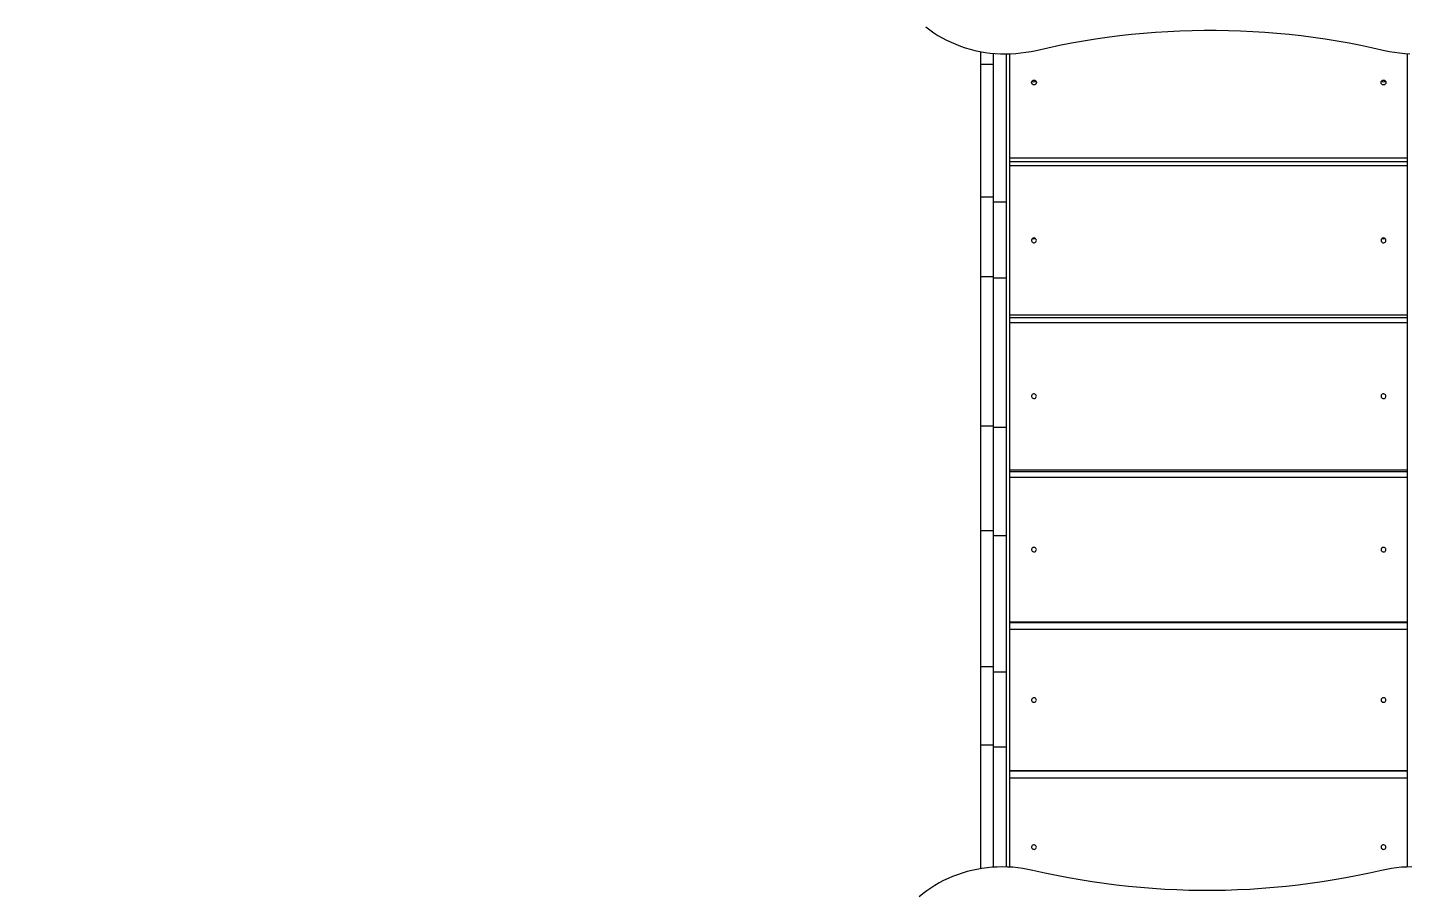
# Model space of a CAD drawing. Header units: millimetres. Extents: x -6398 to 6402, y -5787 to 4580.
# Drawn here: x -576 to 1669, y -572 to 841 of the extents above; entities that cross this region are included whole.
import ezdxf

# ---------------------------------------------------------------- set-up
doc = ezdxf.new("R2010")
doc.units = ezdxf.units.MM
doc.layers.add('DIKOM_РАЗМЕР_ЗОНА', color=7, linetype='Continuous')
doc.layers.add('DIKOM_РАЗМЕР_ОБЪЕКТА', color=7, linetype='Continuous')
doc.styles.add('style1', font='arial.ttf', dxfattribs={"width": 0.8})
doc.dimstyles.new('1-50', dxfattribs={"dimtxt": 300, "dimasz": 200, "dimexe": 100, "dimexo": 0, "dimgap": 100, "dimtad": 1, "dimtxsty": 'style1', "dimcen": 200, "dimclrd": 7, "dimclre": 7, "dimclrt": 7, "dimadec": 1, "dimazin": 2, "dimtfac": 1, "dimtmove": 0, "dimatfit": 2, "dimfxl": 0, "dimlwd": 25, "dimlwe": 18, "dimarcsym": 0})

# ---------------------------------------------------------------- blocks, each defined once
blk = doc.blocks.new('*D11')
at = {"layer": 'Defpoints', "color": 0, "transparency": 16777216}
for p in [(4404.6, 1023.7), (-3518.4, -1364.8), (4404.6, -3858.3)]:
    blk.add_point(p, dxfattribs=at)
at = {"layer": 'DIKOM_РАЗМЕР_ОБЪЕКТА', "color": 7, "lineweight": 18, "transparency": 16777216}
for p, q in [((4404.6, 1023.7), (4404.6, -3958.3)), ((-3518.4, -1364.8), (-3518.4, -3958.3))]:
    blk.add_line(p, q, dxfattribs=at)
at = {"layer": 'DIKOM_РАЗМЕР_ОБЪЕКТА', "color": 7, "lineweight": 25, "transparency": 16777216}
blk.add_line((-3318.4, -3858.3), (4204.6, -3858.3), dxfattribs=at)
at = {"layer": 'DIKOM_РАЗМЕР_ОБЪЕКТА', "color": 7, "transparency": 16777216}
for points in [[(-3318.4, -3824.9), (-3318.4, -3891.6), (-3518.4, -3858.3)], [(4204.6, -3824.9), (4204.6, -3891.6), (4404.6, -3858.3)]]:
    blk.add_solid(points, dxfattribs=at)
at = {"layer": 'DIKOM_РАЗМЕР_ОБЪЕКТА', "color": 7, "transparency": 16777216, "insert": (326.4, -3605.1), "char_height": 300, "attachment_point": 5, "style": 'style1'}
blk.add_mtext('7900', dxfattribs=at)
blk = doc.blocks.new('*D13')
at = {"layer": 'Defpoints', "color": 0, "transparency": 16777216}
for p in [(6402.1, 1335.2), (-5518.4, -1066.4), (6402.1, -5686.9)]:
    blk.add_point(p, dxfattribs=at)
at = {"layer": 'DIKOM_РАЗМЕР_ЗОНА', "color": 7, "lineweight": 18, "transparency": 16777216}
for p, q in [((6402.1, 1335.2), (6402.1, -5786.9)), ((-5518.4, -1066.4), (-5518.4, -5786.9))]:
    blk.add_line(p, q, dxfattribs=at)
at = {"layer": 'DIKOM_РАЗМЕР_ЗОНА', "color": 7, "lineweight": 25, "transparency": 16777216}
blk.add_line((-5318.4, -5686.9), (6202.1, -5686.9), dxfattribs=at)
at = {"layer": 'DIKOM_РАЗМЕР_ЗОНА', "color": 7, "transparency": 16777216}
for points in [[(-5318.4, -5653.5), (-5318.4, -5720.2), (-5518.4, -5686.9)], [(6202.1, -5653.5), (6202.1, -5720.2), (6402.1, -5686.9)]]:
    blk.add_solid(points, dxfattribs=at)
at = {"layer": 'DIKOM_РАЗМЕР_ЗОНА', "color": 7, "transparency": 16777216, "insert": (717.6, -5433.7), "char_height": 300, "attachment_point": 5, "style": 'style1'}
blk.add_mtext('11900', dxfattribs=at)

msp = doc.modelspace()

# ---------------------------------------------------------------- linework, layer by layer
at = {"color": 7, "linetype": 'Continuous', "lineweight": 15}
for p, q in [((971.673, 802.001), (971.673, 780.664)), ((992.673, 799.073), (992.673, 557.342)), ((1013.673, 798.195), (1013.673, 557.342)), ((1019.673, -524.111), (1019.673, 798.314)), ((1665.673, -523.888), (1665.673, 798.537)), ((992.673, 780.664), (971.673, 780.664)), ((971.673, 780.664), (971.673, 565.047)), ((1019.673, 628.993), (1665.673, 628.993)), ((1665.673, 622.809), (1019.673, 622.809)), ((1665.673, 616.266), (1019.673, 616.266)), ((992.673, 565.047), (971.673, 565.047)), ((971.673, 565.047), (971.673, 435.822)), ((1013.673, 557.342), (992.673, 557.342)), ((992.673, 557.342), (992.673, 433.664)), ((1013.673, 557.342), (1013.673, 433.664)), ((992.673, 435.822), (971.673, 435.822)), ((971.673, 435.822), (971.673, 192.661)), ((1013.673, 433.664), (992.673, 433.664)), ((992.673, 433.664), (992.673, 190.502)), ((1013.673, 433.664), (1013.673, 190.502)), ((1019.673, 373.718), (1665.673, 373.718)), ((1665.673, 368.966), (1019.673, 368.966)), ((1665.673, 361.051), (1019.673, 361.051)), ((992.673, 192.661), (971.673, 192.661)), ((971.673, 192.661), (971.673, 22.926)), ((1013.673, 190.502), (992.673, 190.502)), ((992.673, 190.502), (992.673, 14.41)), ((1013.673, 190.502), (1013.673, 14.41)), ((1019.673, 122.034), (1665.673, 122.034)), ((1665.673, 118.81), (1019.673, 118.81)), ((1665.673, 109.577), (1019.673, 109.577)), ((992.673, 22.926), (971.673, 22.926)), ((971.673, 22.926), (971.673, -198.385)), ((1013.673, 14.41), (992.673, 14.41)), ((992.673, 14.41), (992.673, -206.901)), ((1013.673, 14.41), (1013.673, -206.901)), ((1019.673, -125.353), (1665.673, -125.353)), ((1665.673, -126.877), (1019.673, -126.877)), ((1665.673, -137.483), (1019.673, -137.483)), ((992.673, -198.385), (971.673, -198.385)), ((971.673, -198.385), (971.673, -326.008)), ((1013.673, -206.901), (992.673, -206.901)), ((992.673, -206.901), (992.673, -329.046)), ((1013.673, -206.901), (1013.673, -329.046)), ((992.673, -326.008), (971.673, -326.008)), ((971.673, -326.008), (971.673, -526.694)), ((1013.673, -329.046), (992.673, -329.046)), ((992.673, -329.046), (992.673, -524.258)), ((1013.673, -329.046), (1013.673, -523.856)), ((1019.673, -367.388), (1665.673, -367.388)), ((1665.673, -367.507), (1019.673, -367.507)), ((1665.673, -379.428), (1019.673, -379.428))]:
    msp.add_line(p, q, dxfattribs=at)
at = {"color": 7, "linetype": 'Continuous', "lineweight": 15, "flags": 128}
for points in [[(883.234, 841.999), (889.492, 837.198), (895.988, 832.64), (902.708, 828.334), (909.641, 824.289), (916.773, 820.511), (924.09, 817.009), (931.577, 813.788), (939.221, 810.857), (947.007, 808.219), (954.918, 805.88), (962.941, 803.845), (971.06, 802.118), (979.258, 800.701), (987.521, 799.599), (995.831, 798.812), (1004.174, 798.342), (1012.532, 798.191), (1020.89, 798.358), (1029.231, 798.844), (1037.54, 799.646), (1045.799, 800.765), (1053.994, 802.197), (1062.108, 803.94)], [(1062.108, 803.94), (1081.215, 808.271), (1100.41, 812.299), (1119.688, 816.022), (1139.04, 819.439), (1158.461, 822.549), (1177.945, 825.351), (1197.485, 827.844), (1217.074, 830.027), (1236.706, 831.9), (1256.374, 833.462), (1276.072, 834.712), (1295.793, 835.649), (1315.53, 836.275), (1335.277, 836.587), (1355.028, 836.587), (1374.775, 836.275), (1394.513, 835.649), (1414.234, 834.712), (1433.932, 833.462), (1453.6, 831.9), (1473.232, 830.027), (1492.821, 827.844), (1512.36, 825.351), (1531.844, 822.549), (1551.266, 819.439), (1570.618, 816.022), (1589.895, 812.299), (1609.09, 808.271), (1628.197, 803.94)], [(1628.197, 803.94), (1636.312, 802.197), (1644.506, 800.765), (1652.766, 799.646), (1661.075, 798.844), (1669.416, 798.358)], [(1062.673, 494.992), (1062.495, 496.136), (1061.978, 497.178), (1061.167, 498.026), (1060.134, 498.605), (1058.972, 498.862), (1057.783, 498.776), (1056.673, 498.353), (1055.741, 497.632), (1055.069, 496.676), (1054.718, 495.57), (1054.718, 494.414), (1055.069, 493.308), (1055.741, 492.352), (1056.673, 491.631), (1057.783, 491.209), (1058.972, 491.122), (1060.134, 491.38), (1061.167, 491.958), (1061.978, 492.806), (1062.495, 493.848), (1062.673, 494.992)], [(1630.673, 494.992), (1630.495, 496.136), (1629.978, 497.178), (1629.167, 498.026), (1628.134, 498.605), (1626.972, 498.862), (1625.783, 498.776), (1624.673, 498.353), (1623.741, 497.632), (1623.069, 496.676), (1622.718, 495.57), (1622.718, 494.414), (1623.069, 493.308), (1623.741, 492.352), (1624.673, 491.631), (1625.783, 491.209), (1626.972, 491.122), (1628.134, 491.38), (1629.167, 491.958), (1629.978, 492.806), (1630.495, 493.848), (1630.673, 494.992)], [(1062.673, 241.542), (1062.495, 242.67), (1061.978, 243.697), (1061.167, 244.532), (1060.134, 245.102), (1058.972, 245.356), (1057.783, 245.271), (1056.673, 244.854), (1055.741, 244.144), (1055.069, 243.202), (1054.718, 242.112), (1054.718, 240.972), (1055.069, 239.883), (1055.741, 238.941), (1056.673, 238.23), (1057.783, 237.814), (1058.972, 237.729), (1060.134, 237.983), (1061.167, 238.552), (1061.978, 239.388), (1062.495, 240.415), (1062.673, 241.542)], [(1630.673, 241.542), (1630.495, 242.67), (1629.978, 243.697), (1629.167, 244.532), (1628.134, 245.102), (1626.972, 245.356), (1625.783, 245.271), (1624.673, 244.854), (1623.741, 244.144), (1623.069, 243.202), (1622.718, 242.112), (1622.718, 240.972), (1623.069, 239.883), (1623.741, 238.941), (1624.673, 238.23), (1625.783, 237.814), (1626.972, 237.729), (1628.134, 237.983), (1629.167, 238.552), (1629.978, 239.388), (1630.495, 240.415), (1630.673, 241.542)], [(1062.673, -7.888), (1062.495, -6.78), (1061.978, -5.77), (1061.167, -4.949), (1060.134, -4.389), (1058.972, -4.139), (1057.783, -4.223), (1056.673, -4.632), (1055.741, -5.331), (1055.069, -6.257), (1054.718, -7.327), (1054.718, -8.448), (1055.069, -9.519), (1055.741, -10.444), (1056.673, -11.143), (1057.783, -11.552), (1058.972, -11.636), (1060.134, -11.387), (1061.167, -10.827), (1061.978, -10.005), (1062.495, -8.996), (1062.673, -7.888)], [(1630.673, -7.888), (1630.495, -6.78), (1629.978, -5.77), (1629.167, -4.949), (1628.134, -4.389), (1626.972, -4.139), (1625.783, -4.223), (1624.673, -4.632), (1623.741, -5.331), (1623.069, -6.257), (1622.718, -7.327), (1622.718, -8.448), (1623.069, -9.519), (1623.741, -10.444), (1624.673, -11.143), (1625.783, -11.552), (1626.972, -11.636), (1628.134, -11.387), (1629.167, -10.827), (1629.978, -10.005), (1630.495, -8.996), (1630.673, -7.888)], [(1062.673, -252.435), (1062.495, -251.351), (1061.978, -250.363), (1061.167, -249.559), (1060.134, -249.011), (1058.972, -248.767), (1057.783, -248.849), (1056.673, -249.25), (1055.741, -249.933), (1055.069, -250.839), (1054.718, -251.887), (1054.718, -252.984), (1055.069, -254.031), (1055.741, -254.937), (1056.673, -255.621), (1057.783, -256.022), (1058.972, -256.104), (1060.134, -255.86), (1061.167, -255.311), (1061.978, -254.507), (1062.495, -253.52), (1062.673, -252.435)], [(1630.673, -252.435), (1630.495, -251.351), (1629.978, -250.363), (1629.167, -249.559), (1628.134, -249.011), (1626.972, -248.767), (1625.783, -248.849), (1624.673, -249.25), (1623.741, -249.933), (1623.069, -250.839), (1622.718, -251.887), (1622.718, -252.984), (1623.069, -254.031), (1623.741, -254.937), (1624.673, -255.621), (1625.783, -256.022), (1626.972, -256.104), (1628.134, -255.86), (1629.167, -255.311), (1629.978, -254.507), (1630.495, -253.52), (1630.673, -252.435)], [(1062.673, -491.585), (1062.495, -490.527), (1061.978, -489.563), (1061.167, -488.779), (1060.134, -488.244), (1058.972, -488.006), (1057.783, -488.086), (1056.673, -488.477), (1055.741, -489.144), (1055.069, -490.028), (1054.718, -491.05), (1054.718, -492.12), (1055.069, -493.142), (1055.741, -494.026), (1056.673, -494.693), (1057.783, -495.084), (1058.972, -495.164), (1060.134, -494.926), (1061.167, -494.391), (1061.978, -493.607), (1062.495, -492.643), (1062.673, -491.585)], [(1630.673, -491.585), (1630.495, -490.527), (1629.978, -489.563), (1629.167, -488.779), (1628.134, -488.244), (1626.972, -488.006), (1625.783, -488.086), (1624.673, -488.477), (1623.741, -489.144), (1623.069, -490.028), (1622.718, -491.05), (1622.718, -492.12), (1623.069, -493.142), (1623.741, -494.026), (1624.673, -494.693), (1625.783, -495.084), (1626.972, -495.164), (1628.134, -494.926), (1629.167, -494.391), (1629.978, -493.607), (1630.495, -492.643), (1630.673, -491.585)], [(1057.149, -529.514), (1049.034, -527.772), (1040.84, -526.339), (1032.58, -525.221), (1024.271, -524.418), (1015.93, -523.932), (1007.572, -523.765), (999.214, -523.916), (990.872, -524.386), (982.561, -525.173), (974.299, -526.276), (966.1, -527.692), (957.982, -529.419), (949.959, -531.454), (942.047, -533.793), (934.262, -536.431), (926.618, -539.363), (919.13, -542.583), (911.813, -546.085), (904.682, -549.863), (897.749, -553.909), (891.028, -558.215), (884.532, -562.772), (878.275, -567.573), (872.267, -572.608)], [(1623.238, -529.514), (1604.131, -533.845), (1584.936, -537.873), (1565.658, -541.596), (1546.306, -545.013), (1526.885, -548.123), (1507.401, -550.925), (1487.861, -553.418), (1468.272, -555.602), (1448.64, -557.474), (1428.972, -559.036), (1409.274, -560.286), (1389.553, -561.224), (1369.816, -561.849), (1350.069, -562.162), (1330.318, -562.162), (1310.571, -561.849), (1290.833, -561.224), (1271.112, -560.286), (1251.414, -559.036), (1231.746, -557.474), (1212.114, -555.602), (1192.525, -553.418), (1172.986, -550.925), (1153.502, -548.123), (1134.08, -545.013), (1114.728, -541.596), (1095.451, -537.873), (1076.256, -533.845), (1057.149, -529.514)], [(1672.814, -523.765), (1664.456, -523.932), (1656.115, -524.418), (1647.806, -525.221), (1639.547, -526.339), (1631.352, -527.772), (1623.238, -529.514)]]:
    msp.add_lwpolyline(points, dxfattribs=at)
at = {"color": 7, "linetype": 'Continuous', "lineweight": 15}
for centre in [(1058.723, 751.742), (1626.723, 751.742)]:
    msp.add_circle(centre, 3.95, dxfattribs=at)
for centre, radius, start, end in [((1058.673, 756.957), 4.043, 221.343951, 318.656049), ((1058.673, 757.564), 4.569, 242.103861, 297.896139), ((1626.673, 756.957), 4.043, 221.344466, 318.655534), ((1626.673, 757.566), 4.569, 241.69435, 298.30565), ((1058.673, 501.75), 4.097, 238.317976, 301.682024), ((1058.673, 502.513), 4.618, 244.308139, 295.691861), ((1626.673, 501.75), 4.097, 238.318289, 301.681711), ((1626.673, 502.51), 4.613, 244.311085, 295.688915)]:
    msp.add_arc(centre, radius, start, end, dxfattribs=at)

# ---------------------------------------------------------------- dimensions: what is measured, and where the dimension line sits
at = {"layer": 'DIKOM_РАЗМЕР_ЗОНА'}
dim = msp.add_linear_dim(base=(6402.144, -5686.871), p1=(-5518.435, -1066.365), p2=(6402.144, 1335.217), text='11900', dimstyle='1-50', dxfattribs=at)
dim.commit()
dim.dimension.update_dxf_attribs({"geometry": '*D13', "text_midpoint": (717.581, -5686.871), "dimtype": 160})
at = {"layer": 'DIKOM_РАЗМЕР_ОБЪЕКТА'}
dim = msp.add_linear_dim(base=(4404.597, -3858.27), p1=(-3518.435, -1364.783), p2=(4404.597, 1023.717), text='7900', dimstyle='1-50', dxfattribs=at)
dim.commit()
dim.dimension.update_dxf_attribs({"geometry": '*D11', "text_midpoint": (326.363, -3858.27), "dimtype": 160})

doc.saveas('drawing.dxf')
